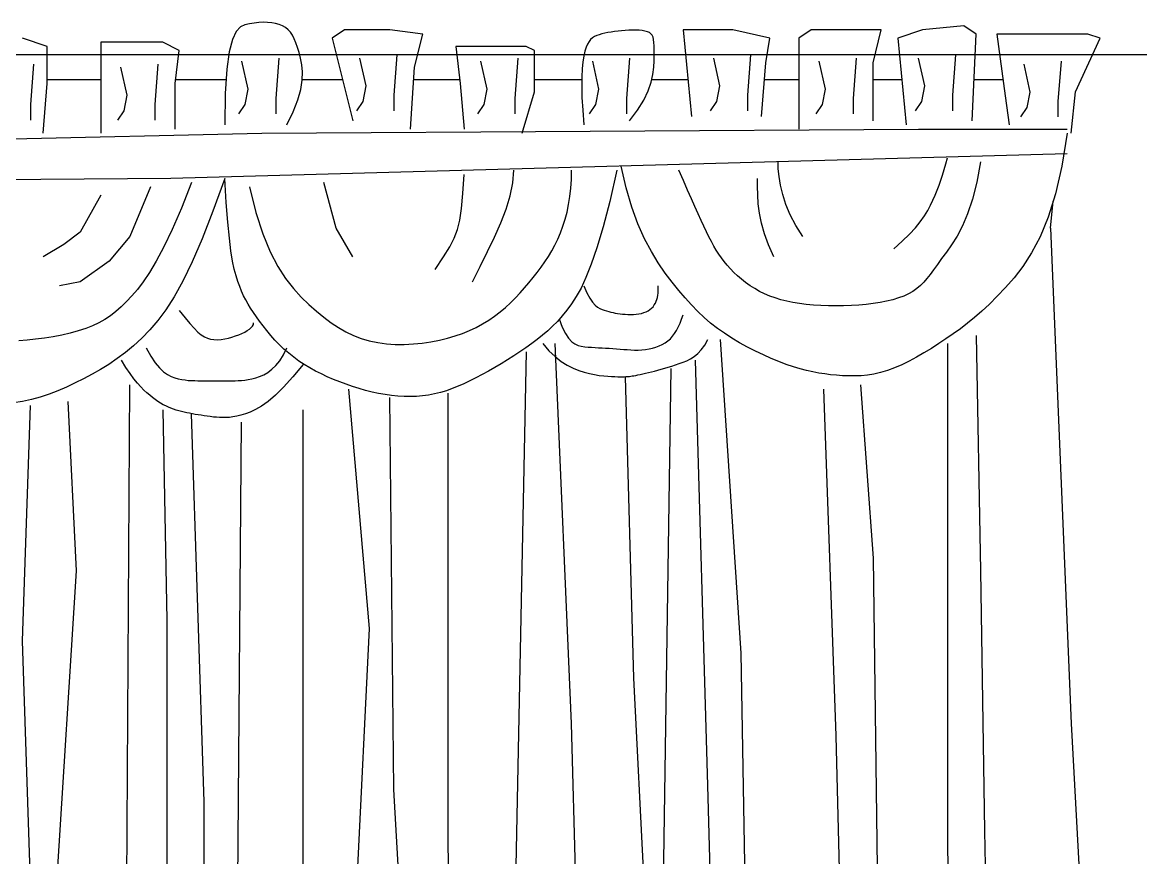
# Model space of a CAD drawing. Header units: inches. Extents: x 3.4 to 45.9, y 7.2 to 32.
# Drawn here: x 33.116 to 34.22, y 26.77 to 27.594 of the extents above; entities that cross this region are included whole.
import ezdxf

# ---------------------------------------------------------------- set-up
doc = ezdxf.new("R2010")
doc.units = ezdxf.units.IN
doc.header["$MEASUREMENT"] = 0
doc.layers.add('02', color=2, linetype='Continuous')
doc.layers.add('4', color=4, linetype='Continuous')

msp = doc.modelspace()

# ---------------------------------------------------------------- linework, layer by layer
at = {"layer": '02'}
for p, q in [((33.4218, 27.5785), (33.4422, 27.497)), ((33.4857, 27.5619), (33.4826, 27.5221)), ((33.8349, 27.5619), (33.8319, 27.5221)), ((34.0371, 27.5619), (34.034, 27.5221)), ((33.1272, 27.5527), (33.1242, 27.5129)), ((33.213, 27.5497), (33.2191, 27.5221)), ((33.2498, 27.5527), (33.2467, 27.5129)), ((33.3325, 27.5558), (33.3386, 27.5282)), ((33.3693, 27.5588), (33.3662, 27.519)), ((33.4489, 27.5588), (33.455, 27.5313)), ((33.4992, 27.4888), (33.5033, 27.55)), ((33.5684, 27.5558), (33.5745, 27.5282)), ((33.6052, 27.5588), (33.6021, 27.519)), ((33.6787, 27.5558), (33.6848, 27.5282)), ((33.7154, 27.5588), (33.7124, 27.519)), ((33.7982, 27.5588), (33.8043, 27.5313)), ((33.8457, 27.5011), (33.8498, 27.554)), ((33.9023, 27.5558), (33.9084, 27.5282)), ((33.9391, 27.5588), (33.936, 27.519)), ((33.9557, 27.497), (33.9557, 27.554)), ((34.0003, 27.5588), (34.0065, 27.5313)), ((34.1045, 27.5527), (34.1106, 27.5252)), ((34.1413, 27.5558), (34.1382, 27.516)), ((33.1365, 27.4848), (33.1406, 27.5337)), ((33.2669, 27.4888), (33.2669, 27.5337)), ((33.3386, 27.5282), (33.3356, 27.5129)), ((33.388, 27.5175), (33.3909, 27.5278)), ((33.455, 27.5313), (33.452, 27.516)), ((33.5482, 27.5337), (33.5522, 27.4888)), ((33.5745, 27.5282), (33.5715, 27.5129)), ((33.6682, 27.5308), (33.6684, 27.5198)), ((33.6848, 27.5282), (33.6817, 27.5129)), ((33.8043, 27.5313), (33.8012, 27.516)), ((33.9084, 27.5282), (33.9054, 27.5129)), ((34.0065, 27.5313), (34.0034, 27.516)), ((33.2191, 27.5221), (33.2161, 27.5068)), ((33.3164, 27.524), (33.3158, 27.4929)), ((33.3662, 27.519), (33.3662, 27.5037)), ((33.3835, 27.5059), (33.388, 27.5175)), ((33.4826, 27.5221), (33.4826, 27.5068)), ((33.6021, 27.519), (33.6021, 27.5037)), ((33.6093, 27.4848), (33.6215, 27.5255)), ((33.6684, 27.5198), (33.6692, 27.5073)), ((33.7124, 27.519), (33.7124, 27.5037)), ((33.7233, 27.5074), (33.7294, 27.5172)), ((33.7294, 27.5172), (33.7337, 27.5264)), ((33.8319, 27.5221), (33.8319, 27.5068)), ((33.936, 27.519), (33.936, 27.5037)), ((34.034, 27.5221), (34.034, 27.5068)), ((34.0862, 27.5214), (34.0902, 27.4929)), ((34.1106, 27.5252), (34.1076, 27.5099)), ((33.1242, 27.5129), (33.1242, 27.4976)), ((33.2161, 27.5068), (33.21, 27.4976)), ((33.2467, 27.5129), (33.2467, 27.4976)), ((33.3356, 27.5129), (33.3294, 27.5037)), ((33.377, 27.4929), (33.3835, 27.5059)), ((33.452, 27.516), (33.4458, 27.5068)), ((33.5715, 27.5129), (33.5653, 27.5037)), ((33.6692, 27.5073), (33.6704, 27.4929)), ((33.6817, 27.5129), (33.6756, 27.5037)), ((33.7153, 27.497), (33.7233, 27.5074)), ((33.8012, 27.516), (33.7951, 27.5068)), ((33.9054, 27.5129), (33.8992, 27.5037)), ((34.0034, 27.516), (33.9973, 27.5068)), ((34.1076, 27.5099), (34.1014, 27.5007)), ((34.1382, 27.516), (34.1382, 27.5007)), ((32.6596, 27.4685), (33.3525, 27.4848)), ((33.3525, 27.4848), (34.0006, 27.4888)), ((34.0006, 27.4888), (34.1473, 27.4888)), ((34.1473, 27.4644), (33.2628, 27.44)), ((33.7121, 27.4307), (33.7071, 27.4522)), ((33.8622, 27.4496), (33.862, 27.4563)), ((34.026, 27.4488), (34.0276, 27.4544)), ((34.0276, 27.4544), (34.0291, 27.4603)), ((34.0617, 27.4563), (34.0582, 27.4364)), ((33.2628, 27.44), (32.7697, 27.4359)), ((33.3158, 27.44), (33.3041, 27.4076)), ((33.3174, 27.4163), (33.3158, 27.44)), ((33.5508, 27.4251), (33.5522, 27.444)), ((33.6002, 27.4357), (33.6011, 27.4481)), ((33.6575, 27.4305), (33.658, 27.4391)), ((33.658, 27.4391), (33.6582, 27.4481)), ((33.703, 27.4481), (33.6958, 27.4174)), ((33.7686, 27.4379), (33.7642, 27.4481)), ((33.8416, 27.4321), (33.8416, 27.44)), ((33.863, 27.4419), (33.8622, 27.4496)), ((33.8644, 27.4334), (33.863, 27.4419)), ((34.0227, 27.4383), (34.0244, 27.4434)), ((34.0244, 27.4434), (34.026, 27.4488)), ((33.2425, 27.4318), (33.2221, 27.3829)), ((33.2832, 27.4359), (33.2731, 27.4107)), ((33.3403, 27.4318), (33.3467, 27.4065)), ((33.4259, 27.3911), (33.4136, 27.4359)), ((33.5976, 27.4229), (33.6002, 27.4357)), ((33.6566, 27.4223), (33.6575, 27.4305)), ((33.7176, 27.4117), (33.7121, 27.4307)), ((33.7726, 27.4285), (33.7686, 27.4379)), ((33.7764, 27.42), (33.7726, 27.4285)), ((33.8419, 27.4239), (33.8416, 27.4321)), ((33.8666, 27.4242), (33.8644, 27.4334)), ((34.017, 27.4235), (34.0191, 27.4284)), ((34.0191, 27.4284), (34.021, 27.4333)), ((34.021, 27.4333), (34.0227, 27.4383)), ((34.0582, 27.4364), (34.054, 27.4195)), ((33.1935, 27.4237), (33.1732, 27.387)), ((33.5495, 27.4105), (33.5508, 27.4251)), ((33.5936, 27.4097), (33.5976, 27.4229)), ((33.6553, 27.4144), (33.6566, 27.4223)), ((33.6958, 27.4174), (33.6892, 27.3922)), ((33.7798, 27.4123), (33.7764, 27.42)), ((33.8425, 27.4151), (33.8419, 27.4239)), ((33.8698, 27.4144), (33.8666, 27.4242)), ((34.0124, 27.4136), (34.0148, 27.4186)), ((34.0148, 27.4186), (34.017, 27.4235)), ((34.054, 27.4195), (34.0491, 27.4052)), ((33.2731, 27.4107), (33.264, 27.3897)), ((33.3041, 27.4076), (33.2935, 27.3803)), ((33.3189, 27.3968), (33.3174, 27.4163)), ((33.3467, 27.4065), (33.3535, 27.3853)), ((33.5479, 27.399), (33.5495, 27.4105)), ((33.5884, 27.3962), (33.5936, 27.4097)), ((33.6519, 27.3997), (33.6538, 27.4069)), ((33.6538, 27.4069), (33.6553, 27.4144)), ((33.7237, 27.3951), (33.7176, 27.4117)), ((33.783, 27.4052), (33.7798, 27.4123)), ((33.8437, 27.4058), (33.8425, 27.4151)), ((33.8456, 27.396), (33.8437, 27.4058)), ((33.874, 27.4041), (33.8698, 27.4144)), ((34.0064, 27.403), (34.0097, 27.4084)), ((34.0097, 27.4084), (34.0124, 27.4136)), ((33.3204, 27.3811), (33.3189, 27.3968)), ((33.5456, 27.3895), (33.5479, 27.399)), ((33.5822, 27.3822), (33.5884, 27.3962)), ((33.6497, 27.3928), (33.6519, 27.3997)), ((33.7302, 27.3806), (33.7237, 27.3951)), ((33.786, 27.3987), (33.783, 27.4052)), ((33.7887, 27.3928), (33.786, 27.3987)), ((33.8485, 27.3855), (33.8456, 27.396)), ((33.8795, 27.3936), (33.874, 27.4041)), ((33.9975, 27.3913), (34.0024, 27.3973)), ((34.0024, 27.3973), (34.0064, 27.403)), ((34.0491, 27.4052), (34.0439, 27.3932)), ((34.1285, 27.4017), (34.1206, 27.3825)), ((33.1732, 27.387), (33.1569, 27.3748)), ((33.264, 27.3897), (33.2557, 27.3725)), ((33.3535, 27.3853), (33.3608, 27.3677)), ((33.4422, 27.3626), (33.4259, 27.3911)), ((33.5424, 27.3811), (33.5456, 27.3895)), ((33.6447, 27.3801), (33.6473, 27.3863)), ((33.6473, 27.3863), (33.6497, 27.3928)), ((33.6892, 27.3922), (33.6831, 27.3717)), ((33.7913, 27.3873), (33.7887, 27.3928)), ((33.7938, 27.3823), (33.7913, 27.3873)), ((33.8525, 27.3744), (33.8485, 27.3855)), ((33.8865, 27.3829), (33.8795, 27.3936)), ((33.9846, 27.3781), (33.9916, 27.3849)), ((33.9916, 27.3849), (33.9975, 27.3913)), ((34.0439, 27.3932), (34.0386, 27.383)), ((33.1569, 27.3748), (33.1365, 27.3626)), ((33.2221, 27.3829), (33.2017, 27.3585)), ((33.2557, 27.3725), (33.2483, 27.3585)), ((33.2935, 27.3803), (33.2836, 27.3576)), ((33.322, 27.3685), (33.3204, 27.3811)), ((33.5379, 27.3724), (33.5424, 27.3811)), ((33.5753, 27.3679), (33.5822, 27.3822)), ((33.6386, 27.3685), (33.6417, 27.3742)), ((33.6417, 27.3742), (33.6447, 27.3801)), ((33.7369, 27.3679), (33.7302, 27.3806)), ((33.7963, 27.3777), (33.7938, 27.3823)), ((33.7986, 27.3733), (33.7963, 27.3777)), ((33.801, 27.3692), (33.7986, 27.3733)), ((33.8579, 27.3626), (33.8525, 27.3744)), ((33.9761, 27.3707), (33.9846, 27.3781)), ((34.0332, 27.3745), (34.0281, 27.3672)), ((34.0386, 27.383), (34.0332, 27.3745)), ((34.1206, 27.3825), (34.1122, 27.3665)), ((33.3236, 27.3584), (33.322, 27.3685)), ((33.3608, 27.3677), (33.3683, 27.3531)), ((33.5237, 27.3503), (33.5318, 27.3626)), ((33.5318, 27.3626), (33.5379, 27.3724)), ((33.568, 27.3532), (33.5753, 27.3679)), ((33.6317, 27.3576), (33.6353, 27.363)), ((33.6353, 27.363), (33.6386, 27.3685)), ((33.6831, 27.3717), (33.6776, 27.3553)), ((33.7438, 27.3567), (33.7369, 27.3679)), ((33.8035, 27.3653), (33.801, 27.3692)), ((33.8061, 27.3616), (33.8035, 27.3653)), ((33.8088, 27.358), (33.8061, 27.3616)), ((34.0281, 27.3672), (34.0233, 27.3609)), ((34.1122, 27.3665), (34.1036, 27.3532)), ((33.2017, 27.3585), (33.1732, 27.3381)), ((33.2483, 27.3585), (33.2416, 27.3472)), ((33.2836, 27.3576), (33.2745, 27.3388)), ((33.3253, 27.3504), (33.3236, 27.3584)), ((33.3683, 27.3531), (33.3759, 27.3412)), ((33.5604, 27.3381), (33.568, 27.3532)), ((33.6242, 27.3473), (33.628, 27.3524)), ((33.628, 27.3524), (33.6317, 27.3576)), ((33.6776, 27.3553), (33.6724, 27.3422)), ((33.7507, 27.3467), (33.7438, 27.3567)), ((33.8117, 27.3544), (33.8088, 27.358)), ((33.8149, 27.3509), (33.8117, 27.3544)), ((33.8183, 27.3473), (33.8149, 27.3509)), ((34.0192, 27.3552), (34.0154, 27.35)), ((34.0233, 27.3609), (34.0192, 27.3552)), ((34.1036, 27.3532), (34.095, 27.342)), ((33.2416, 27.3472), (33.2354, 27.3381)), ((33.327, 27.344), (33.3253, 27.3504)), ((33.3287, 27.3385), (33.327, 27.344)), ((33.3759, 27.3412), (33.3837, 27.3313)), ((33.616, 27.3371), (33.6202, 27.3422)), ((33.6202, 27.3422), (33.6242, 27.3473)), ((33.6724, 27.3422), (33.6675, 27.3318)), ((33.7574, 27.3378), (33.7507, 27.3467)), ((33.822, 27.3439), (33.8183, 27.3473)), ((33.8259, 27.3405), (33.822, 27.3439)), ((33.83, 27.3373), (33.8259, 27.3405)), ((34.0089, 27.3413), (34.0057, 27.3376)), ((34.0121, 27.3454), (34.0089, 27.3413)), ((34.0154, 27.35), (34.0121, 27.3454)), ((34.095, 27.342), (34.0865, 27.3323)), ((33.1732, 27.3381), (33.1528, 27.334)), ((33.2296, 27.3306), (33.2241, 27.3242)), ((33.2354, 27.3381), (33.2296, 27.3306)), ((33.2745, 27.3388), (33.2659, 27.3233)), ((33.3306, 27.3334), (33.3287, 27.3385)), ((33.3325, 27.3287), (33.3306, 27.3334)), ((33.3345, 27.3243), (33.3325, 27.3287)), ((33.3837, 27.3313), (33.3914, 27.323)), ((33.6073, 27.3271), (33.6117, 27.332)), ((33.6117, 27.332), (33.616, 27.3371)), ((33.6675, 27.3318), (33.6628, 27.3234)), ((33.6704, 27.334), (33.6734, 27.3272)), ((33.7435, 27.3268), (33.7437, 27.3288)), ((33.7437, 27.3288), (33.7438, 27.3307)), ((33.7438, 27.3324), (33.7438, 27.334)), ((33.7438, 27.3307), (33.7438, 27.3324)), ((33.7639, 27.3296), (33.7574, 27.3378)), ((33.7702, 27.3221), (33.7639, 27.3296)), ((33.8344, 27.3342), (33.83, 27.3373)), ((33.8389, 27.3313), (33.8344, 27.3342)), ((33.8437, 27.3286), (33.8389, 27.3313)), ((33.8486, 27.3262), (33.8437, 27.3286)), ((33.9951, 27.3286), (33.9908, 27.3262)), ((33.999, 27.3313), (33.9951, 27.3286)), ((34.0025, 27.3343), (33.999, 27.3313)), ((34.0057, 27.3376), (34.0025, 27.3343)), ((34.0865, 27.3323), (34.0784, 27.3238)), ((33.2188, 27.3185), (33.2137, 27.3134)), ((33.2241, 27.3242), (33.2188, 27.3185)), ((33.2659, 27.3233), (33.2576, 27.3105)), ((33.3366, 27.3201), (33.3345, 27.3243)), ((33.3389, 27.316), (33.3366, 27.3201)), ((33.3914, 27.323), (33.399, 27.3157)), ((33.5928, 27.3128), (33.5979, 27.3174)), ((33.5979, 27.3174), (33.6027, 27.3222)), ((33.6027, 27.3222), (33.6073, 27.3271)), ((33.6628, 27.3234), (33.6582, 27.3164)), ((33.6734, 27.3272), (33.6762, 27.3219)), ((33.6762, 27.3219), (33.6788, 27.3179)), ((33.6788, 27.3179), (33.6813, 27.315)), ((33.7409, 27.3169), (33.7418, 27.3188)), ((33.7418, 27.3188), (33.7424, 27.3207)), ((33.7424, 27.3207), (33.7429, 27.3227)), ((33.7429, 27.3227), (33.7433, 27.3248)), ((33.7433, 27.3248), (33.7435, 27.3268)), ((33.7765, 27.3152), (33.7702, 27.3221)), ((33.8537, 27.324), (33.8486, 27.3262)), ((33.8591, 27.3221), (33.8537, 27.324)), ((33.8647, 27.3204), (33.8591, 27.3221)), ((33.8706, 27.3189), (33.8647, 27.3204)), ((33.8767, 27.3176), (33.8706, 27.3189)), ((33.8831, 27.3166), (33.8767, 27.3176)), ((33.9627, 27.3176), (33.9559, 27.3166)), ((33.9691, 27.3189), (33.9627, 27.3176)), ((33.9751, 27.3204), (33.9691, 27.3189)), ((33.9808, 27.3221), (33.9751, 27.3204)), ((33.986, 27.324), (33.9808, 27.3221)), ((33.9908, 27.3262), (33.986, 27.324)), ((34.0784, 27.3238), (34.0707, 27.3161)), ((33.2085, 27.3088), (33.2031, 27.3046)), ((33.2137, 27.3134), (33.2085, 27.3088)), ((33.2576, 27.3105), (33.2497, 27.2998)), ((33.271, 27.3096), (33.2767, 27.3026)), ((33.3414, 27.3119), (33.3389, 27.316)), ((33.3441, 27.3077), (33.3414, 27.3119)), ((33.3471, 27.3035), (33.3441, 27.3077)), ((33.399, 27.3157), (33.4065, 27.3091)), ((33.4065, 27.3091), (33.4137, 27.3031)), ((33.5821, 27.3042), (33.5876, 27.3084)), ((33.5876, 27.3084), (33.5928, 27.3128)), ((33.6536, 27.3101), (33.649, 27.3043)), ((33.6582, 27.3164), (33.6536, 27.3101)), ((33.6813, 27.315), (33.6837, 27.3129)), ((33.6837, 27.3129), (33.686, 27.3116)), ((33.686, 27.3116), (33.6883, 27.3106)), ((33.6883, 27.3106), (33.6905, 27.3099)), ((33.6905, 27.3099), (33.6926, 27.3093)), ((33.6926, 27.3093), (33.6948, 27.3087)), ((33.6948, 27.3087), (33.6969, 27.3082)), ((33.6969, 27.3082), (33.6991, 27.3077)), ((33.6991, 27.3077), (33.7013, 27.3072)), ((33.7013, 27.3072), (33.7036, 27.3068)), ((33.7036, 27.3068), (33.706, 27.3065)), ((33.706, 27.3065), (33.7085, 27.3062)), ((33.722, 27.3061), (33.7246, 27.3064)), ((33.7246, 27.3064), (33.7271, 27.3069)), ((33.7271, 27.3069), (33.7295, 27.3076)), ((33.7295, 27.3076), (33.7317, 27.3084)), ((33.7317, 27.3084), (33.7337, 27.3095)), ((33.7337, 27.3095), (33.7355, 27.3107)), ((33.7355, 27.3107), (33.7372, 27.312)), ((33.7372, 27.312), (33.7386, 27.3135)), ((33.7386, 27.3135), (33.7398, 27.3152)), ((33.7398, 27.3152), (33.7409, 27.3169)), ((33.7827, 27.3088), (33.7765, 27.3152)), ((33.789, 27.3029), (33.7827, 27.3088)), ((33.8898, 27.3157), (33.8831, 27.3166)), ((33.8969, 27.315), (33.8898, 27.3157)), ((33.9041, 27.3146), (33.8969, 27.315)), ((33.9116, 27.3143), (33.9041, 27.3146)), ((33.9191, 27.3142), (33.9116, 27.3143)), ((33.9267, 27.3143), (33.9191, 27.3142)), ((33.9343, 27.3146), (33.9267, 27.3143)), ((33.9417, 27.315), (33.9343, 27.3146)), ((33.9489, 27.3157), (33.9417, 27.315)), ((33.9559, 27.3166), (33.9489, 27.3157)), ((34.0632, 27.3091), (34.056, 27.3029)), ((34.0707, 27.3161), (34.0632, 27.3091)), ((33.1917, 27.2976), (33.1854, 27.2946)), ((33.1976, 27.3009), (33.1917, 27.2976)), ((33.2031, 27.3046), (33.1976, 27.3009)), ((33.2497, 27.2998), (33.2418, 27.2906)), ((33.2767, 27.3026), (33.2815, 27.2968)), ((33.2815, 27.2968), (33.2857, 27.2922)), ((33.3433, 27.2943), (33.3441, 27.2959)), ((33.3441, 27.2959), (33.3444, 27.2974)), ((33.3503, 27.2991), (33.3471, 27.3035)), ((33.3537, 27.2945), (33.3503, 27.2991)), ((33.4137, 27.3031), (33.4209, 27.2977)), ((33.4209, 27.2977), (33.4281, 27.2929)), ((33.5641, 27.2931), (33.5704, 27.2965)), ((33.5704, 27.2965), (33.5764, 27.3002)), ((33.5764, 27.3002), (33.5821, 27.3042)), ((33.6443, 27.299), (33.6395, 27.2942)), ((33.649, 27.3043), (33.6443, 27.299)), ((33.646, 27.3015), (33.649, 27.2933)), ((33.7085, 27.3062), (33.7111, 27.306)), ((33.7111, 27.306), (33.7138, 27.3058)), ((33.7138, 27.3058), (33.7165, 27.3058)), ((33.7165, 27.3058), (33.7193, 27.3059)), ((33.7193, 27.3059), (33.722, 27.3061)), ((33.7635, 27.2934), (33.7652, 27.2971)), ((33.7652, 27.2971), (33.7667, 27.3011)), ((33.7667, 27.3011), (33.7683, 27.3055)), ((33.7954, 27.2973), (33.789, 27.3029)), ((33.8021, 27.2921), (33.7954, 27.2973)), ((34.0489, 27.2971), (34.0419, 27.2917)), ((34.056, 27.3029), (34.0489, 27.2971)), ((33.1549, 27.2855), (33.1464, 27.2838)), ((33.1632, 27.2874), (33.1549, 27.2855)), ((33.1712, 27.2895), (33.1632, 27.2874)), ((33.1786, 27.2919), (33.1712, 27.2895)), ((33.1854, 27.2946), (33.1786, 27.2919)), ((33.2418, 27.2906), (33.2339, 27.2824)), ((33.2857, 27.2922), (33.2894, 27.2885)), ((33.2894, 27.2885), (33.2927, 27.2857)), ((33.2927, 27.2857), (33.2958, 27.2837)), ((33.323, 27.2835), (33.3265, 27.2846)), ((33.3265, 27.2846), (33.3298, 27.2858)), ((33.3298, 27.2858), (33.3328, 27.2871)), ((33.3328, 27.2871), (33.3356, 27.2885)), ((33.3356, 27.2885), (33.3381, 27.2899)), ((33.3381, 27.2899), (33.3402, 27.2914)), ((33.3402, 27.2914), (33.342, 27.2928)), ((33.342, 27.2928), (33.3433, 27.2943)), ((33.3574, 27.2899), (33.3537, 27.2945)), ((33.3613, 27.2852), (33.3574, 27.2899)), ((33.3654, 27.2806), (33.3613, 27.2852)), ((33.4281, 27.2929), (33.4354, 27.2887)), ((33.4354, 27.2887), (33.4428, 27.2851)), ((33.4428, 27.2851), (33.4505, 27.2821)), ((33.5357, 27.2823), (33.5433, 27.2846)), ((33.5433, 27.2846), (33.5506, 27.2871)), ((33.5506, 27.2871), (33.5575, 27.29)), ((33.5575, 27.29), (33.5641, 27.2931)), ((33.6295, 27.2853), (33.6243, 27.2811)), ((33.6346, 27.2896), (33.6295, 27.2853)), ((33.6395, 27.2942), (33.6346, 27.2896)), ((33.649, 27.2933), (33.6521, 27.287)), ((33.6521, 27.287), (33.6552, 27.2823)), ((33.7557, 27.2819), (33.7579, 27.2843)), ((33.7579, 27.2843), (33.7599, 27.2871)), ((33.7599, 27.2871), (33.7618, 27.2901)), ((33.7618, 27.2901), (33.7635, 27.2934)), ((33.809, 27.2872), (33.8021, 27.2921)), ((33.8163, 27.2825), (33.809, 27.2872)), ((34.0348, 27.2866), (34.0277, 27.2818)), ((34.0419, 27.2917), (34.0348, 27.2866)), ((34.0576, 27.2852), (34.0617, 27.0529)), ((33.1208, 27.2804), (33.1127, 27.2797)), ((33.1292, 27.2813), (33.1208, 27.2804)), ((33.1378, 27.2824), (33.1292, 27.2813)), ((33.1464, 27.2838), (33.1378, 27.2824)), ((33.2259, 27.2749), (33.2178, 27.2682)), ((33.2339, 27.2824), (33.2259, 27.2749)), ((33.2958, 27.2837), (33.2988, 27.2823)), ((33.2988, 27.2823), (33.3019, 27.2814)), ((33.3019, 27.2814), (33.3052, 27.281)), ((33.3052, 27.281), (33.3086, 27.2809)), ((33.3086, 27.2809), (33.3122, 27.2812)), ((33.3122, 27.2812), (33.3158, 27.2817)), ((33.3158, 27.2817), (33.3194, 27.2825)), ((33.3194, 27.2825), (33.323, 27.2835)), ((33.3697, 27.2761), (33.3654, 27.2806)), ((33.3743, 27.2717), (33.3697, 27.2761)), ((33.4505, 27.2821), (33.4585, 27.2797)), ((33.4585, 27.2797), (33.4668, 27.278)), ((33.4668, 27.278), (33.4754, 27.2769)), ((33.4754, 27.2769), (33.4842, 27.2763)), ((33.4842, 27.2763), (33.4931, 27.2762)), ((33.4931, 27.2762), (33.502, 27.2767)), ((33.502, 27.2767), (33.5108, 27.2775)), ((33.5108, 27.2775), (33.5194, 27.2788)), ((33.5194, 27.2788), (33.5278, 27.2804)), ((33.5278, 27.2804), (33.5357, 27.2823)), ((33.6188, 27.277), (33.6131, 27.2729)), ((33.6243, 27.2811), (33.6188, 27.277)), ((33.6297, 27.277), (33.6358, 27.27)), ((33.6582, 26.9022), (33.6419, 27.277)), ((33.6552, 27.2823), (33.6583, 27.2789)), ((33.6583, 27.2789), (33.6614, 27.2767)), ((33.6614, 27.2767), (33.6646, 27.2752)), ((33.6646, 27.2752), (33.6678, 27.2744)), ((33.6678, 27.2744), (33.6711, 27.274)), ((33.6711, 27.274), (33.6745, 27.2736)), ((33.6745, 27.2736), (33.6778, 27.2734)), ((33.6778, 27.2734), (33.6813, 27.2731)), ((33.738, 27.2726), (33.7414, 27.2735)), ((33.7414, 27.2735), (33.7447, 27.2747)), ((33.7447, 27.2747), (33.7477, 27.2761)), ((33.7477, 27.2761), (33.7506, 27.2778)), ((33.7506, 27.2778), (33.7533, 27.2797)), ((33.7533, 27.2797), (33.7557, 27.2819)), ((33.7862, 27.271), (33.7896, 27.2755)), ((33.7896, 27.2755), (33.7927, 27.2811)), ((33.8049, 27.2811), (33.8253, 26.9715)), ((33.8239, 27.2779), (33.8163, 27.2825)), ((33.8317, 27.2736), (33.8239, 27.2779)), ((33.8396, 27.2696), (33.8317, 27.2736)), ((34.0206, 27.277), (34.0133, 27.2723)), ((34.0277, 27.2818), (34.0206, 27.277)), ((34.0291, 27.277), (34.0291, 26.78)), ((33.2097, 27.2622), (33.2015, 27.2566)), ((33.2178, 27.2682), (33.2097, 27.2622)), ((33.2384, 27.2729), (33.2429, 27.2647)), ((33.2429, 27.2647), (33.2472, 27.2581)), ((33.3702, 27.2602), (33.3737, 27.2659)), ((33.3737, 27.2659), (33.377, 27.2729)), ((33.379, 27.2675), (33.3743, 27.2717)), ((33.3839, 27.2636), (33.379, 27.2675)), ((33.3891, 27.2598), (33.3839, 27.2636)), ((33.6011, 27.2649), (33.5949, 27.261)), ((33.6134, 27.2689), (33.6011, 26.6578)), ((33.6071, 27.2689), (33.6011, 27.2649)), ((33.6131, 27.2729), (33.6071, 27.2689)), ((33.6358, 27.27), (33.6419, 27.2642)), ((33.6419, 27.2642), (33.6479, 27.2595)), ((33.6813, 27.2731), (33.6848, 27.273)), ((33.6848, 27.273), (33.6883, 27.2728)), ((33.6883, 27.2728), (33.6918, 27.2727)), ((33.6918, 27.2727), (33.6954, 27.2725)), ((33.6954, 27.2725), (33.699, 27.2723)), ((33.699, 27.2723), (33.7025, 27.272)), ((33.7025, 27.272), (33.7061, 27.2717)), ((33.7061, 27.2717), (33.7097, 27.2713)), ((33.7097, 27.2713), (33.7132, 27.2711)), ((33.7132, 27.2711), (33.7168, 27.2708)), ((33.7168, 27.2708), (33.7204, 27.2707)), ((33.7204, 27.2707), (33.7239, 27.2707)), ((33.7239, 27.2707), (33.7275, 27.2709)), ((33.7275, 27.2709), (33.7311, 27.2712)), ((33.7311, 27.2712), (33.7346, 27.2718)), ((33.7346, 27.2718), (33.738, 27.2726)), ((33.7756, 27.262), (33.7792, 27.2644)), ((33.7792, 27.2644), (33.7828, 27.2673)), ((33.7828, 27.2673), (33.7862, 27.271)), ((33.8475, 27.2659), (33.8396, 27.2696)), ((33.8552, 27.2625), (33.8475, 27.2659)), ((33.8628, 27.2594), (33.8552, 27.2625)), ((33.9986, 27.2636), (33.9913, 27.2597)), ((34.006, 27.2678), (33.9986, 27.2636)), ((34.0133, 27.2723), (34.006, 27.2678)), ((33.1933, 27.2515), (33.1849, 27.2468)), ((33.2015, 27.2566), (33.1933, 27.2515)), ((33.2183, 27.2536), (33.2139, 27.2607)), ((33.2224, 27.2476), (33.2183, 27.2536)), ((33.2472, 27.2581), (33.2513, 27.2531)), ((33.2513, 27.2531), (33.2553, 27.2493)), ((33.3584, 27.2487), (33.3624, 27.2517)), ((33.3624, 27.2517), (33.3664, 27.2554)), ((33.3664, 27.2554), (33.3702, 27.2602)), ((33.3933, 27.2566), (33.3831, 27.2442)), ((33.3943, 27.2564), (33.3891, 27.2598)), ((33.3998, 27.2531), (33.3943, 27.2564)), ((33.4054, 27.25), (33.3998, 27.2531)), ((33.5823, 27.2534), (33.5761, 27.2499)), ((33.5886, 27.2571), (33.5823, 27.2534)), ((33.5949, 27.261), (33.5886, 27.2571)), ((33.6479, 27.2595), (33.6538, 27.2557)), ((33.6538, 27.2557), (33.6596, 27.2528)), ((33.6596, 27.2528), (33.6652, 27.2505)), ((33.7434, 27.2508), (33.7467, 27.2517)), ((33.7467, 27.2517), (33.7501, 27.2527)), ((33.756, 27.2526), (33.7479, 26.7107)), ((33.7501, 27.2527), (33.7536, 27.2538)), ((33.7536, 27.2538), (33.7572, 27.2549)), ((33.7572, 27.2549), (33.7608, 27.2561)), ((33.7608, 27.2561), (33.7645, 27.2573)), ((33.7645, 27.2573), (33.7682, 27.2586)), ((33.7682, 27.2586), (33.7719, 27.2602)), ((33.7719, 27.2602), (33.7756, 27.262)), ((33.7927, 26.8411), (33.7805, 27.2607)), ((33.8701, 27.2566), (33.8628, 27.2594)), ((33.8771, 27.2543), (33.8701, 27.2566)), ((33.8837, 27.2523), (33.8771, 27.2543)), ((33.8901, 27.2506), (33.8837, 27.2523)), ((33.977, 27.2531), (33.97, 27.2505)), ((33.9841, 27.2562), (33.977, 27.2531)), ((33.9913, 27.2597), (33.9841, 27.2562)), ((33.1766, 27.2424), (33.1681, 27.2382)), ((33.1849, 27.2468), (33.1766, 27.2424)), ((33.2261, 27.2424), (33.2224, 27.2476)), ((33.2296, 27.2381), (33.2261, 27.2424)), ((33.2553, 27.2493), (33.2592, 27.2465)), ((33.2592, 27.2465), (33.2629, 27.2446)), ((33.2629, 27.2446), (33.2665, 27.2433)), ((33.2665, 27.2433), (33.27, 27.2424)), ((33.27, 27.2424), (33.2734, 27.2417)), ((33.2734, 27.2417), (33.2767, 27.2412)), ((33.2767, 27.2412), (33.2799, 27.2408)), ((33.2799, 27.2408), (33.2831, 27.2406)), ((33.2831, 27.2406), (33.2862, 27.2405)), ((33.2862, 27.2405), (33.2893, 27.2404)), ((33.2893, 27.2404), (33.2924, 27.2403)), ((33.2924, 27.2403), (33.2954, 27.2403)), ((33.2954, 27.2403), (33.3199, 27.2403)), ((33.3199, 27.2403), (33.323, 27.2403)), ((33.323, 27.2403), (33.326, 27.2404)), ((33.326, 27.2404), (33.3292, 27.2405)), ((33.3292, 27.2405), (33.3324, 27.2407)), ((33.3324, 27.2407), (33.3357, 27.2411)), ((33.3357, 27.2411), (33.3391, 27.2416)), ((33.3391, 27.2416), (33.3427, 27.2424)), ((33.3427, 27.2424), (33.3464, 27.2434)), ((33.3464, 27.2434), (33.3503, 27.2447)), ((33.3503, 27.2447), (33.3543, 27.2464)), ((33.3543, 27.2464), (33.3584, 27.2487)), ((33.3831, 27.2442), (33.374, 27.2341)), ((33.4112, 27.2471), (33.4054, 27.25)), ((33.4171, 27.2443), (33.4112, 27.2471)), ((33.4232, 27.2417), (33.4171, 27.2443)), ((33.4293, 27.2392), (33.4232, 27.2417)), ((33.5579, 27.2402), (33.552, 27.2375)), ((33.5638, 27.2432), (33.5579, 27.2402)), ((33.5699, 27.2465), (33.5638, 27.2432)), ((33.5761, 27.2499), (33.5699, 27.2465)), ((33.6652, 27.2505), (33.6706, 27.2488)), ((33.6706, 27.2488), (33.6759, 27.2475)), ((33.6759, 27.2475), (33.6808, 27.2465)), ((33.6808, 27.2465), (33.6855, 27.2457)), ((33.6855, 27.2457), (33.6899, 27.2452)), ((33.6899, 27.2452), (33.694, 27.2448)), ((33.694, 27.2448), (33.6977, 27.2446)), ((33.6977, 27.2446), (33.701, 27.2445)), ((33.701, 27.2445), (33.7039, 27.2444)), ((33.7039, 27.2444), (33.7064, 27.2444)), ((33.7064, 27.2444), (33.7085, 27.2444)), ((33.7085, 27.2444), (33.7102, 27.2444)), ((33.7102, 27.2444), (33.7117, 27.2445)), ((33.7112, 27.2444), (33.7193, 26.947)), ((33.7117, 27.2445), (33.713, 27.2445)), ((33.713, 27.2445), (33.7141, 27.2446)), ((33.7141, 27.2446), (33.7153, 27.2447)), ((33.7153, 27.2447), (33.7166, 27.2449)), ((33.7166, 27.2449), (33.718, 27.2451)), ((33.718, 27.2451), (33.7196, 27.2454)), ((33.7196, 27.2454), (33.7215, 27.2457)), ((33.7215, 27.2457), (33.7236, 27.2461)), ((33.7236, 27.2461), (33.726, 27.2466)), ((33.726, 27.2466), (33.7285, 27.2472)), ((33.7285, 27.2472), (33.7312, 27.2478)), ((33.7312, 27.2478), (33.734, 27.2484)), ((33.734, 27.2484), (33.737, 27.2492)), ((33.737, 27.2492), (33.7401, 27.25)), ((33.7401, 27.25), (33.7434, 27.2508)), ((33.8962, 27.2492), (33.8901, 27.2506)), ((33.9022, 27.248), (33.8962, 27.2492)), ((33.9081, 27.2471), (33.9022, 27.248)), ((33.9139, 27.2464), (33.9081, 27.2471)), ((33.9197, 27.2458), (33.9139, 27.2464)), ((33.9256, 27.2453), (33.9197, 27.2458)), ((33.9316, 27.2451), (33.9256, 27.2453)), ((33.9377, 27.2451), (33.9316, 27.2451)), ((33.9439, 27.2454), (33.9377, 27.2451)), ((33.9502, 27.246), (33.9439, 27.2454)), ((33.9566, 27.247), (33.9502, 27.246)), ((33.9632, 27.2485), (33.9566, 27.247)), ((33.97, 27.2505), (33.9632, 27.2485)), ((33.1511, 27.2305), (33.1424, 27.2272)), ((33.1596, 27.2342), (33.1511, 27.2305)), ((33.1681, 27.2382), (33.1596, 27.2342)), ((33.218, 26.5478), (33.2221, 27.2363)), ((33.2329, 27.2344), (33.2296, 27.2381)), ((33.236, 27.2312), (33.2329, 27.2344)), ((33.2389, 27.2285), (33.236, 27.2312)), ((33.374, 27.2341), (33.3659, 27.2261)), ((33.4356, 27.2369), (33.4293, 27.2392)), ((33.442, 27.2347), (33.4356, 27.2369)), ((33.4381, 27.2322), (33.4585, 26.9959)), ((33.4484, 27.2327), (33.442, 27.2347)), ((33.4548, 27.2309), (33.4484, 27.2327)), ((33.4613, 27.2293), (33.4548, 27.2309)), ((33.4677, 27.2279), (33.4613, 27.2293)), ((33.5346, 27.2306), (33.5288, 27.2289)), ((33.5404, 27.2326), (33.5346, 27.2306)), ((33.5462, 27.2349), (33.5404, 27.2326)), ((33.552, 27.2375), (33.5462, 27.2349)), ((33.9068, 27.2322), (33.9191, 26.89)), ((33.9435, 27.2363), (33.9557, 27.0652)), ((33.1162, 27.2199), (33.1073, 27.2186)), ((33.125, 27.2219), (33.1162, 27.2199)), ((33.1337, 27.2243), (33.125, 27.2219)), ((33.1424, 27.2272), (33.1337, 27.2243)), ((33.1609, 27.22), (33.1691, 27.0529)), ((33.2418, 27.2261), (33.2389, 27.2285)), ((33.2446, 27.2239), (33.2418, 27.2261)), ((33.2473, 27.2219), (33.2446, 27.2239)), ((33.2499, 27.22), (33.2473, 27.2219)), ((33.2526, 27.2184), (33.2499, 27.22)), ((33.2552, 27.2168), (33.2526, 27.2184)), ((33.3586, 27.22), (33.3521, 27.2153)), ((33.3659, 27.2261), (33.3586, 27.22)), ((33.4741, 27.2268), (33.4677, 27.2279)), ((33.4804, 27.2259), (33.4741, 27.2268)), ((33.4829, 26.837), (33.4789, 27.224)), ((33.4867, 27.2252), (33.4804, 27.2259)), ((33.4929, 27.2249), (33.4867, 27.2252)), ((33.4991, 27.2248), (33.4929, 27.2249)), ((33.5052, 27.225), (33.4991, 27.2248)), ((33.5112, 27.2255), (33.5052, 27.225)), ((33.5171, 27.2263), (33.5112, 27.2255)), ((33.523, 27.2274), (33.5171, 27.2263)), ((33.5288, 27.2289), (33.523, 27.2274)), ((33.5359, 27.2281), (33.5359, 26.78)), ((33.1161, 26.9837), (33.1243, 27.2159)), ((33.2547, 27.2118), (33.2588, 27.0041)), ((33.2577, 27.2155), (33.2552, 27.2168)), ((33.2603, 27.2143), (33.2577, 27.2155)), ((33.2628, 27.2132), (33.2603, 27.2143)), ((33.2654, 27.2122), (33.2628, 27.2132)), ((33.2679, 27.2114), (33.2654, 27.2122)), ((33.2705, 27.2106), (33.2679, 27.2114)), ((33.2731, 27.21), (33.2705, 27.2106)), ((33.2757, 27.2094), (33.2731, 27.21)), ((33.2784, 27.2088), (33.2757, 27.2094)), ((33.2811, 27.2083), (33.2784, 27.2088)), ((33.2839, 27.2078), (33.2811, 27.2083)), ((33.2954, 26.8248), (33.2832, 27.2078)), ((33.2867, 27.2072), (33.2839, 27.2078)), ((33.2896, 27.2067), (33.2867, 27.2072)), ((33.3362, 27.2078), (33.3318, 27.2064)), ((33.341, 27.2095), (33.3362, 27.2078)), ((33.3463, 27.212), (33.341, 27.2095)), ((33.3521, 27.2153), (33.3463, 27.212)), ((33.3933, 26.503), (33.3933, 27.2118)), ((33.2926, 27.2063), (33.2896, 27.2067)), ((33.2955, 27.2058), (33.2926, 27.2063)), ((33.2985, 27.2054), (33.2955, 27.2058)), ((33.3016, 27.205), (33.2985, 27.2054)), ((33.3046, 27.2046), (33.3016, 27.205)), ((33.3077, 27.2044), (33.3046, 27.2046)), ((33.3107, 27.2041), (33.3077, 27.2044)), ((33.3139, 27.204), (33.3107, 27.2041)), ((33.3171, 27.2041), (33.3139, 27.204)), ((33.3204, 27.2043), (33.3171, 27.2041)), ((33.324, 27.2047), (33.3204, 27.2043)), ((33.3277, 27.2054), (33.324, 27.2047)), ((33.3318, 27.2064), (33.3277, 27.2054)), ((33.3321, 27.1996), (33.3281, 26.6904)), ((33.9557, 27.0652), (33.9598, 26.7596)), ((33.1691, 27.0529), (33.1487, 26.727)), ((34.0617, 27.0529), (34.0658, 26.7963)), ((33.2588, 27.0041), (33.2588, 26.503)), ((33.4585, 26.9959), (33.4463, 26.7474)), ((33.1243, 26.7352), (33.1161, 26.9837)), ((33.8253, 26.9715), (33.8335, 26.5111)), ((33.7193, 26.947), (33.7438, 26.4622)), ((33.6664, 26.6008), (33.6582, 26.9022)), ((33.9191, 26.89), (33.9313, 26.4093)), ((33.4992, 26.5437), (33.4829, 26.837)), ((33.8049, 26.393), (33.7927, 26.8411)), ((33.2954, 26.5641), (33.2954, 26.8248)), ((34.0658, 26.7963), (34.0699, 26.5193)), ((33.5359, 26.78), (33.5441, 26.4948)), ((34.0291, 26.78), (34.0332, 26.6211))]:
    msp.add_line(p, q, dxfattribs=at)
at = {"layer": '4'}
for p, q in [((33.3449, 27.5934), (33.3403, 27.5927)), ((33.3494, 27.5938), (33.3449, 27.5934)), ((33.3538, 27.5941), (33.3494, 27.5938)), ((33.3581, 27.594), (33.3538, 27.5941)), ((33.3622, 27.5937), (33.3581, 27.594)), ((33.3661, 27.593), (33.3622, 27.5937)), ((33.3272, 27.585), (33.3235, 27.5772)), ((33.3313, 27.5895), (33.3272, 27.585)), ((33.3357, 27.5917), (33.3313, 27.5895)), ((33.3403, 27.5927), (33.3357, 27.5917)), ((33.3696, 27.592), (33.3661, 27.593)), ((33.3729, 27.5907), (33.3696, 27.592)), ((33.3758, 27.589), (33.3729, 27.5907)), ((33.3783, 27.5868), (33.3758, 27.589)), ((33.3806, 27.5843), (33.3783, 27.5868)), ((33.3826, 27.5813), (33.3806, 27.5843)), ((33.434, 27.5866), (33.4218, 27.5785)), ((33.4789, 27.5866), (33.434, 27.5866)), ((33.5115, 27.5825), (33.4789, 27.5866)), ((33.5033, 27.55), (33.5115, 27.5825)), ((33.688, 27.5826), (33.6854, 27.5819)), ((33.6909, 27.5833), (33.688, 27.5826)), ((33.694, 27.5839), (33.6909, 27.5833)), ((33.6973, 27.5844), (33.694, 27.5839)), ((33.7006, 27.5849), (33.6973, 27.5844)), ((33.7041, 27.5853), (33.7006, 27.5849)), ((33.7076, 27.5857), (33.7041, 27.5853)), ((33.7112, 27.5859), (33.7076, 27.5857)), ((33.7147, 27.5862), (33.7112, 27.5859)), ((33.7182, 27.5863), (33.7147, 27.5862)), ((33.7216, 27.5863), (33.7182, 27.5863)), ((33.7249, 27.5862), (33.7216, 27.5863)), ((33.7279, 27.5859), (33.7249, 27.5862)), ((33.7306, 27.5855), (33.7279, 27.5859)), ((33.733, 27.5848), (33.7306, 27.5855)), ((33.735, 27.5839), (33.733, 27.5848)), ((33.7365, 27.5827), (33.735, 27.5839)), ((33.7377, 27.5813), (33.7365, 27.5827)), ((33.7683, 27.5866), (33.7764, 27.5011)), ((33.8172, 27.5866), (33.7683, 27.5866)), ((33.8538, 27.5785), (33.8172, 27.5866)), ((33.8946, 27.5866), (33.8824, 27.5785)), ((33.9639, 27.5866), (33.8946, 27.5866)), ((33.9557, 27.554), (33.9639, 27.5866)), ((34.0047, 27.5866), (33.9802, 27.5785)), ((34.0454, 27.5907), (34.0047, 27.5866)), ((34.0576, 27.5825), (34.0454, 27.5907)), ((34.0536, 27.497), (34.0576, 27.5825)), ((34.078, 27.5825), (34.0862, 27.5214)), ((34.1677, 27.5825), (34.078, 27.5825)), ((34.1799, 27.5785), (34.1677, 27.5825)), ((33.1406, 27.5703), (33.1161, 27.5785)), ((33.1935, 27.5744), (33.1935, 27.4848)), ((33.2547, 27.5744), (33.1935, 27.5744)), ((33.271, 27.5663), (33.2547, 27.5744)), ((33.3235, 27.5772), (33.3203, 27.5651)), ((33.3844, 27.5778), (33.3826, 27.5813)), ((33.3861, 27.5738), (33.3844, 27.5778)), ((33.3877, 27.5693), (33.3861, 27.5738)), ((33.674, 27.5727), (33.6726, 27.5695)), ((33.6754, 27.5753), (33.674, 27.5727)), ((33.677, 27.5773), (33.6754, 27.5753)), ((33.6788, 27.5789), (33.677, 27.5773)), ((33.6808, 27.5801), (33.6788, 27.5789)), ((33.683, 27.5811), (33.6808, 27.5801)), ((33.6854, 27.5819), (33.683, 27.5811)), ((33.7386, 27.5794), (33.7377, 27.5813)), ((33.7391, 27.5771), (33.7386, 27.5794)), ((33.7395, 27.5742), (33.7391, 27.5771)), ((33.7396, 27.5708), (33.7395, 27.5742)), ((33.8498, 27.554), (33.8538, 27.5785)), ((33.8824, 27.5785), (33.8824, 27.4888)), ((33.9802, 27.5785), (33.9883, 27.4929)), ((34.1555, 27.5255), (34.1799, 27.5785)), ((25.2032, 27.5622), (45.5294, 27.5622)), ((33.1406, 27.5337), (33.1406, 27.5703)), ((33.2669, 27.5337), (33.271, 27.5663)), ((33.3203, 27.5651), (33.3179, 27.5478)), ((33.3892, 27.5642), (33.3877, 27.5693)), ((33.3907, 27.5586), (33.3892, 27.5642)), ((33.5441, 27.5703), (33.5482, 27.5337)), ((33.6134, 27.5703), (33.5441, 27.5703)), ((33.6215, 27.5663), (33.6134, 27.5703)), ((33.6215, 27.5255), (33.6215, 27.5663)), ((33.6704, 27.5608), (33.6694, 27.5551)), ((33.6714, 27.5656), (33.6704, 27.5608)), ((33.6726, 27.5695), (33.6714, 27.5656)), ((33.7397, 27.5667), (33.7396, 27.5708)), ((33.7397, 27.5618), (33.7397, 27.5667)), ((33.7397, 27.5562), (33.7397, 27.5618)), ((33.3919, 27.5522), (33.3907, 27.5586)), ((33.3925, 27.5451), (33.3919, 27.5522)), ((33.6694, 27.5551), (33.6687, 27.5483)), ((33.7384, 27.5427), (33.7393, 27.5498)), ((33.7393, 27.5498), (33.7397, 27.5562)), ((33.3179, 27.5478), (33.3164, 27.524)), ((33.3922, 27.537), (33.3925, 27.5451)), ((33.6683, 27.5402), (33.6682, 27.5308)), ((33.6687, 27.5483), (33.6683, 27.5402)), ((33.7367, 27.5349), (33.7384, 27.5427)), ((33.1406, 27.5377), (33.1935, 27.5377)), ((33.2674, 27.5377), (33.3173, 27.5377)), ((33.3909, 27.5278), (33.3922, 27.537)), ((33.3923, 27.5377), (33.432, 27.5377)), ((33.5025, 27.5377), (33.5477, 27.5377)), ((33.6215, 27.5377), (33.6682, 27.5377)), ((33.7337, 27.5264), (33.7367, 27.5349)), ((33.7373, 27.5377), (33.7729, 27.5377)), ((33.8485, 27.5377), (33.8824, 27.5377)), ((33.9557, 27.5377), (33.9841, 27.5377)), ((34.0555, 27.5377), (34.084, 27.5377)), ((34.1514, 27.4848), (34.1555, 27.5255)), ((34.1473, 27.4848), (34.1421, 27.4523)), ((34.1421, 27.4523), (34.1358, 27.4248)), ((34.1358, 27.4248), (34.1285, 27.4017)), ((34.131, 27.3911), (34.1334, 27.4177)), ((34.131, 27.3911), (34.1514, 26.9022)), ((34.1514, 26.9022), (34.1636, 26.6782))]:
    msp.add_line(p, q, dxfattribs=at)

doc.saveas('drawing.dxf')
